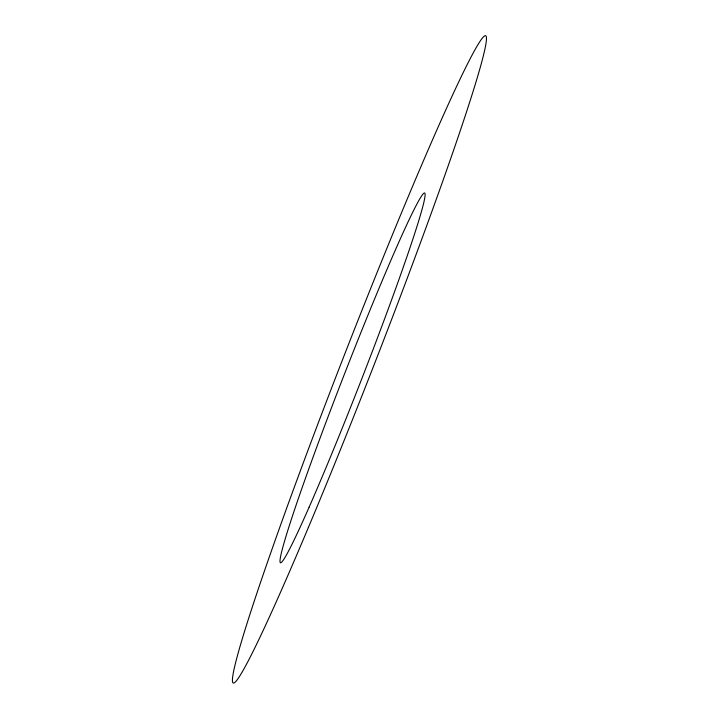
<?xml version="1.0" encoding="UTF-8"?>
<svg xmlns="http://www.w3.org/2000/svg" width="719" height="719" viewBox="0 0 719 719"><rect width="100%" height="100%" fill="white"/><g stroke="black" fill="none" stroke-linecap="round" stroke-linejoin="round"><path stroke-width="1.08" d="M308.37 527.512A347.385 15.629 -68.7 0 0 485.945 35.95A347.385 15.629 -68.7 0 0 284.185 515.038A347.385 15.629 -68.7 0 0 308.37 527.512M309.152 507.093A198.507 8.934 -68.7 0 0 424.516 199.253A198.507 8.934 -68.7 0 0 323.146 429.836A198.507 8.934 -68.7 0 0 309.152 507.093"/></g></svg>
